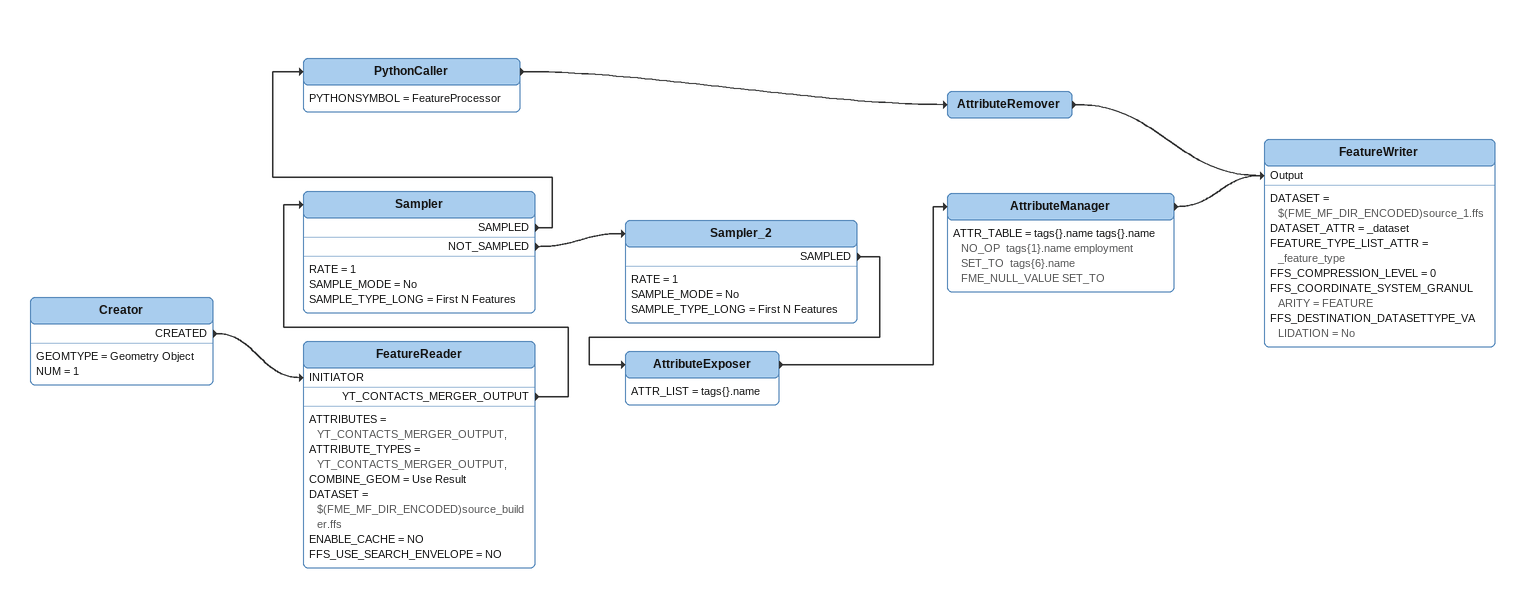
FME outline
Creator
    GEOMTYPE = Geometry Object
    NUM = 1
    CREATED -> FeatureReader [INITIATOR]
FeatureReader
    ATTRIBUTES = YT_CONTACTS_MERGER_OUTPUT,
    ATTRIBUTE_TYPES = YT_CONTACTS_MERGER_OUTPUT,
    COMBINE_GEOM = Use Result
    DATASET = $(FME_MF_DIR_ENCODED)source_builder.ffs
    ENABLE_CACHE = NO
    FFS_USE_SEARCH_ENVELOPE = NO
    YT_CONTACTS_MERGER_OUTPUT -> Sampler
Sampler
    RATE = 1
    SAMPLE_MODE = No
    SAMPLE_TYPE_LONG = First N Features
    SAMPLED -> PythonCaller
    NOT_SAMPLED -> Sampler_2
PythonCaller
    PYTHONSYMBOL = FeatureProcessor
    -> AttributeRemover
AttributeRemover
    -> FeatureWriter [Output]
Sampler_2
    RATE = 1
    SAMPLE_MODE = No
    SAMPLE_TYPE_LONG = First N Features
    SAMPLED -> AttributeExposer
AttributeExposer
    ATTR_LIST = tags{}.name
    -> AttributeManager
AttributeManager
    ATTR_TABLE = tags{}.name tags{}.name  NO_OP  tags{1}.name employment SET_TO  tags{6}.name FME_NULL_VALUE SET_TO
    -> FeatureWriter [Output]
FeatureWriter
    DATASET = $(FME_MF_DIR_ENCODED)source_1.ffs
    DATASET_ATTR = _dataset
    FEATURE_TYPE_LIST_ATTR = _feature_type
    FFS_COMPRESSION_LEVEL = 0
    FFS_COORDINATE_SYSTEM_GRANULARITY = FEATURE
    FFS_DESTINATION_DATASETTYPE_VALIDATION = No
